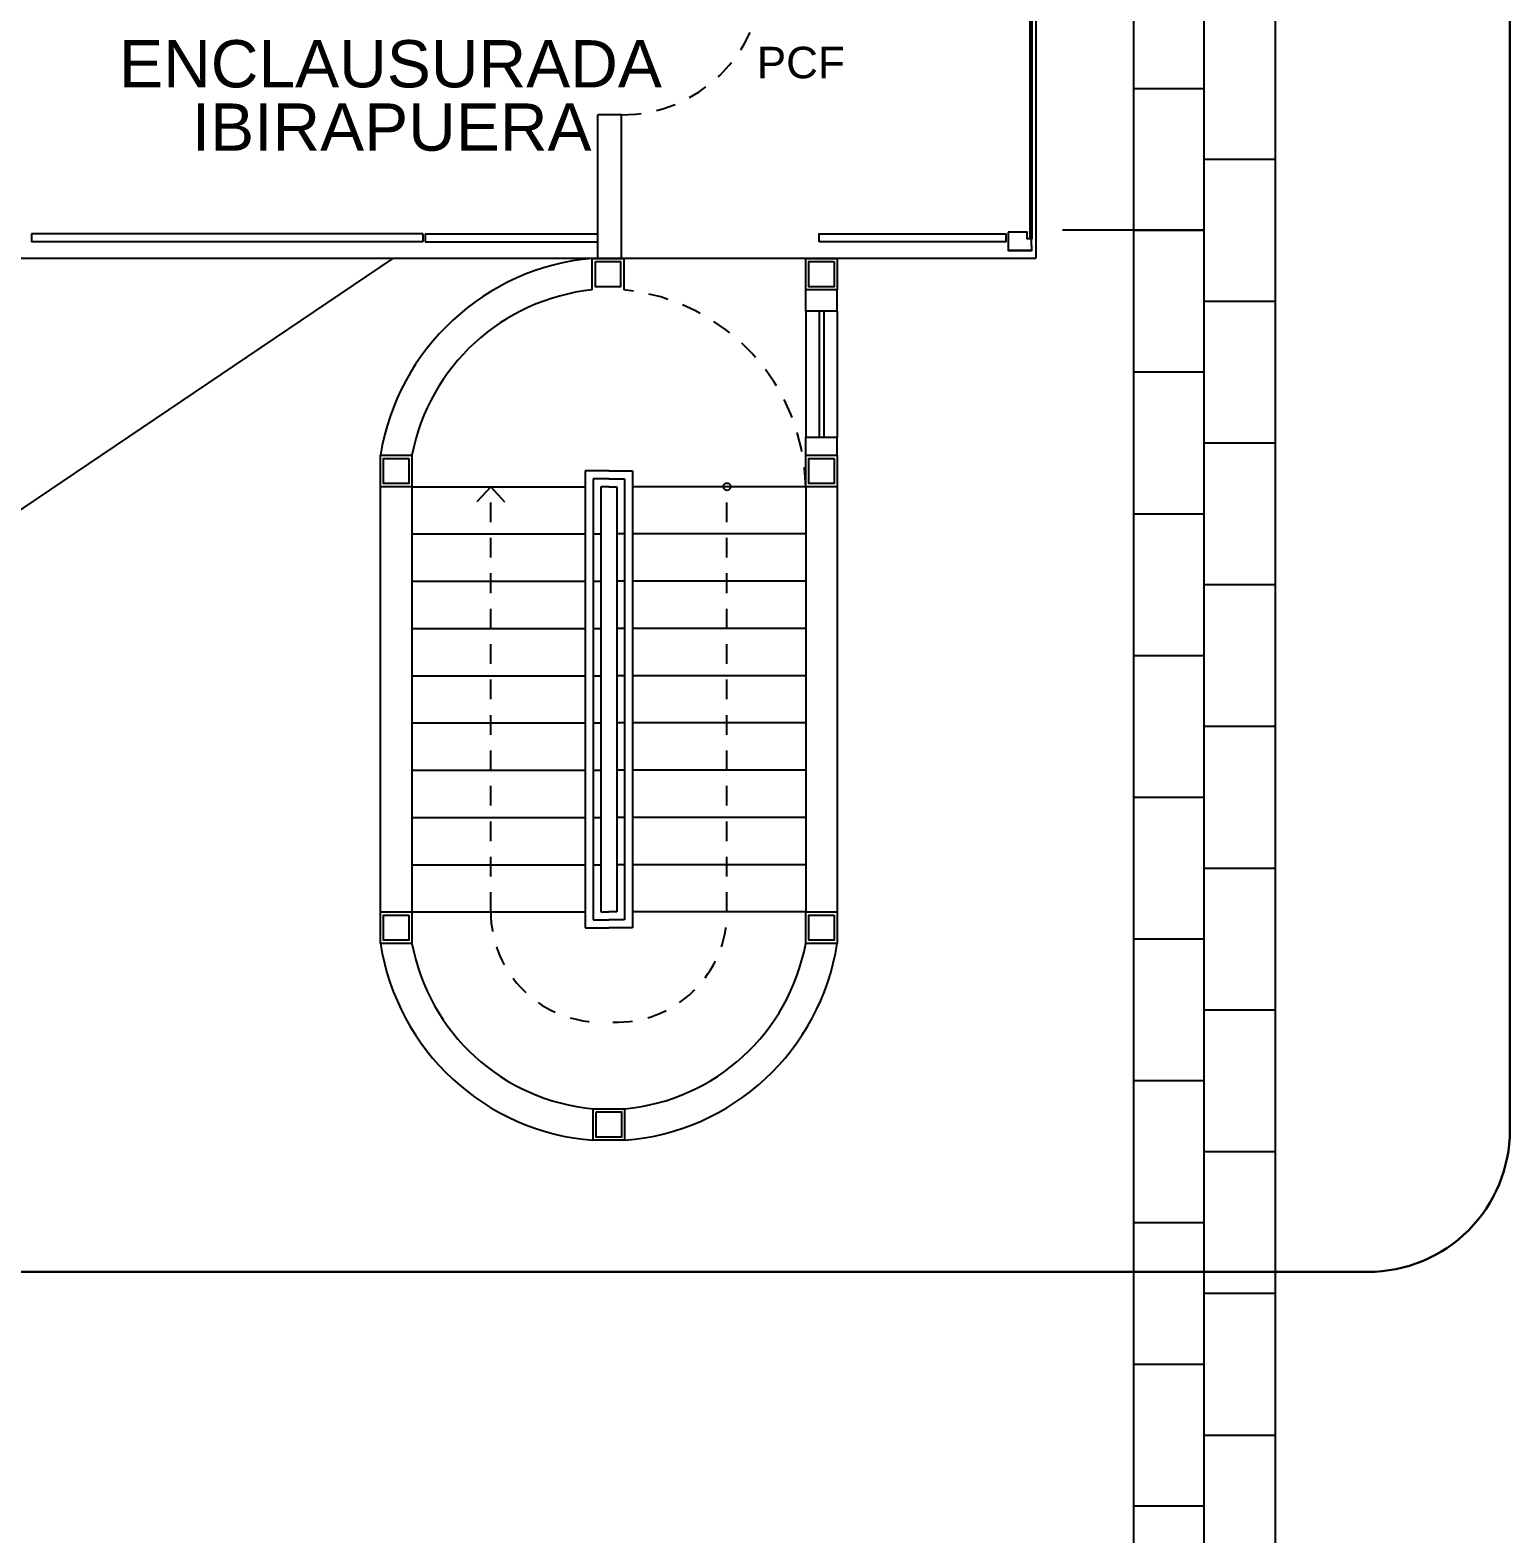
# Model space of a CAD drawing. Header units: metres. Extents: x -331 to 2982, y 362 to 2539.
# Drawn here: x 863.99 to 873.39, y 1316.45 to 1325.99 of the extents above; entities that cross this region are included whole.
import ezdxf

# ---------------------------------------------------------------- set-up
doc = ezdxf.new("R2010")
doc.units = ezdxf.units.M
doc.linetypes.add('HIDDEN2', pattern=[0.1875, 0.125, -0.0625])
doc.layers.get('0').update_dxf_attribs({"color": 251})
for name, color, linetype in [('ALV', 251, 'Continuous'), ('CX', 251, 'Continuous'), ('Det', 251, 'Continuous'), ('Pis', 251, 'Continuous'), ('Projeção', 20, 'Continuous'), ('Texto_Salas', 251, 'Continuous'), ('vid', 251, 'Continuous'), ('vis', 251, 'Continuous')]:
    doc.layers.add(name, color=color, linetype=linetype)
doc.layers.add('Botoeira_antiga', color=74, linetype='Continuous', lineweight=30)
doc.styles.add('DESTAQUE', font='arial.ttf', dxfattribs={"height": 0.4})
doc.styles.get("Standard").update_dxf_attribs({"font": 'arial.ttf', "height": 0.3})

msp = doc.modelspace()

# ---------------------------------------------------------------- linework, layer by layer
at = {"color": 251}
for q in [(866.8308, 1322.9989), (867.0068, 1322.9989)]:
    msp.add_line((866.9188, 1323.0943), q, dxfattribs=at)
for points in [[(867.5633, 1324.344), (867.5633, 1324.544), (867.7633, 1324.544), (867.7633, 1324.344)], [(867.7688, 1319.1444), (867.7688, 1318.9444), (867.5688, 1318.9444), (867.5688, 1319.1444)]]:
    msp.add_lwpolyline(points, dxfattribs=at)
for points in [[(867.5833, 1324.524), (867.7433, 1324.524), (867.7433, 1324.364), (867.5833, 1324.364)], [(868.9188, 1324.344), (868.9188, 1324.544), (869.1188, 1324.544), (869.1188, 1324.344)], [(869.0988, 1324.524), (869.0988, 1324.364), (868.9388, 1324.364), (868.9388, 1324.524)], [(866.2188, 1323.0943), (866.2188, 1323.2943), (866.4188, 1323.2943), (866.4188, 1323.0943)], [(866.3988, 1323.2743), (866.3988, 1323.1143), (866.2388, 1323.1143), (866.2388, 1323.2743)], [(868.9188, 1323.0943), (868.9188, 1323.2943), (869.1188, 1323.2943), (869.1188, 1323.0943)], [(869.0988, 1323.2743), (869.0988, 1323.1143), (868.9388, 1323.1143), (868.9388, 1323.2743)], [(866.2188, 1320.1943), (866.2188, 1320.3943), (866.4188, 1320.3943), (866.4188, 1320.1943)], [(866.3988, 1320.3743), (866.3988, 1320.2143), (866.2388, 1320.2143), (866.2388, 1320.3743)], [(868.9188, 1320.1943), (868.9188, 1320.3943), (869.1188, 1320.3943), (869.1188, 1320.1943)], [(869.0988, 1320.3743), (869.0988, 1320.2143), (868.9388, 1320.2143), (868.9388, 1320.3743)], [(867.5688, 1319.1443), (867.7688, 1319.1443), (867.7688, 1318.9443), (867.5688, 1318.9443)], [(867.5888, 1319.1244), (867.7488, 1319.1244), (867.7488, 1318.9644), (867.5888, 1318.9644)], [(867.5888, 1319.1243), (867.7488, 1319.1243), (867.7488, 1318.9643), (867.5888, 1318.9643)]]:
    msp.add_lwpolyline(points, close=True, dxfattribs=at)
msp.add_circle((868.4188, 1323.0943), 0.0234, dxfattribs=at)
at = {"layer": 'ALV', "color": 251}
for p, q in [((868.9188, 1324.2093), (868.9188, 1324.344)), ((869.1188, 1324.2093), (869.1188, 1324.344)), ((868.9188, 1323.2943), (868.9188, 1323.4093)), ((869.1188, 1323.2943), (869.1188, 1323.4093)), ((866.2188, 1320.3943), (866.2188, 1323.0943)), ((866.4188, 1323.0943), (866.4188, 1320.3943)), ((867.6688, 1323.0943), (867.6188, 1323.0943)), ((867.6188, 1323.0943), (867.6188, 1320.3943)), ((867.6688, 1323.0943), (867.7188, 1323.0943)), ((867.7188, 1323.0943), (867.7188, 1320.3943)), ((868.9188, 1323.0943), (868.9188, 1320.3943)), ((869.1188, 1323.0943), (869.1188, 1320.3949)), ((867.6188, 1320.3943), (867.6688, 1320.3943)), ((867.7188, 1320.3943), (867.6688, 1320.3943))]:
    msp.add_line(p, q, dxfattribs=at)
for centre, radius, start, end in [((867.6924, 1323.0571), 1.4925, 94.96157, 170.85587), ((867.6984, 1323.0479), 1.3031, 95.9524, 169.10343), ((867.6828, 1320.4216), 1.4816, 188.82579, 265.5857), ((867.688, 1320.4297), 1.2908, 190.50906, 264.70355), ((867.6497, 1320.4297), 1.2908, 275.29645, 349.49094), ((867.6545, 1320.4217), 1.4819, 274.42404, 351.17076)]:
    msp.add_arc(centre, radius, start, end, dxfattribs=at)
at = {"layer": 'Botoeira_antiga'}
msp.add_lwpolyline([(872.4897, 1318.1091, 0.414214), (873.3897, 1319.0091), (873.3897, 1344.6451, 0.414214), (872.4897, 1345.5451), (763.3439, 1345.5451, 0.414214), (762.4439, 1344.6451), (762.4439, 1319.0091, 0.414214), (763.3439, 1318.1091)], format="xyb", close=True, dxfattribs=at)
at = {"layer": 'CX', "color": 251}
for p, q in [((870.208, 1324.5943), (870.3538, 1324.5943)), ((870.3538, 1324.5943), (870.208, 1324.5943))]:
    msp.add_line(p, q, dxfattribs=at)
msp.add_lwpolyline([(870.2049, 1324.7095), (870.205, 1324.6299), (870.205, 1324.5943), (870.3538, 1324.5943), (870.3538, 1324.6243), (870.3531, 1324.6243), (870.3531, 1324.6691), (870.325, 1324.6691), (870.325, 1324.7095)], close=True, dxfattribs=at)
at = {"layer": 'Det', "color": 251}
for p, q in [((871.449, 1324.7262), (871.449, 1338.7546)), ((870.999, 1338.673), (870.999, 1313.833)), ((871.449, 1325.0945), (871.449, 1338.673)), ((871.899, 1338.673), (871.899, 1313.833)), ((870.999, 1325.623), (871.449, 1325.623)), ((870.999, 1325.623), (871.449, 1325.623)), ((871.449, 1325.173), (871.899, 1325.173)), ((871.449, 1313.833), (871.449, 1325.173)), ((870.549, 1324.7262), (871.449, 1324.7262)), ((870.999, 1324.723), (871.449, 1324.723)), ((871.449, 1315.0644), (871.449, 1324.7067)), ((866.299, 1324.5443), (851.609, 1314.6311)), ((870.999, 1324.273), (870.999, 1324.273)), ((871.449, 1324.273), (871.899, 1324.273)), ((870.999, 1323.823), (871.449, 1323.823)), ((871.449, 1323.373), (871.899, 1323.373)), ((870.999, 1322.923), (871.449, 1322.923)), ((870.999, 1322.4695), (870.999, 1322.4695)), ((871.449, 1322.473), (871.899, 1322.473)), ((870.999, 1322.023), (871.449, 1322.023)), ((870.999, 1321.5695), (870.999, 1321.5695)), ((871.449, 1321.573), (871.899, 1321.573)), ((870.999, 1321.123), (871.449, 1321.123)), ((871.449, 1320.673), (871.899, 1320.673)), ((870.999, 1320.223), (871.449, 1320.223)), ((871.449, 1319.773), (871.899, 1319.773)), ((871.449, 1319.773), (871.899, 1319.773)), ((870.999, 1319.323), (871.449, 1319.323)), ((871.449, 1318.873), (871.899, 1318.873)), ((870.999, 1318.423), (871.449, 1318.423)), ((870.999, 1317.9764), (870.999, 1317.9764)), ((871.449, 1317.973), (871.899, 1317.973)), ((870.999, 1317.523), (871.449, 1317.523)), ((870.999, 1317.0764), (870.999, 1317.0764)), ((871.449, 1317.073), (871.899, 1317.073)), ((870.999, 1316.623), (871.449, 1316.623))]:
    msp.add_line(p, q, dxfattribs=at)
at = {"layer": 'Pis', "color": 251}
for p, q in [((870.379, 1326.3801), (870.379, 1324.5443)), ((851.609, 1324.5443), (870.379, 1324.5443)), ((866.4188, 1323.0943), (867.5188, 1323.0943)), ((868.9188, 1323.0943), (867.8188, 1323.0943)), ((866.4188, 1322.7943), (867.5188, 1322.7943)), ((867.5688, 1322.7943), (867.6188, 1322.7943)), ((867.7688, 1322.7943), (867.7188, 1322.7943)), ((868.9188, 1322.7943), (867.8188, 1322.7943)), ((866.4188, 1322.4943), (867.5188, 1322.4943)), ((867.5688, 1322.4943), (867.6188, 1322.4943)), ((867.7688, 1322.4943), (867.7188, 1322.4943)), ((868.9188, 1322.4943), (867.8188, 1322.4943)), ((866.4188, 1322.1943), (867.5188, 1322.1943)), ((867.5688, 1322.1943), (867.6188, 1322.1943)), ((867.7688, 1322.1943), (867.7188, 1322.1943)), ((868.9188, 1322.1943), (867.8188, 1322.1943)), ((866.4188, 1321.8943), (867.5188, 1321.8943)), ((867.5688, 1321.8943), (867.6188, 1321.8943)), ((867.7688, 1321.8943), (867.7188, 1321.8943)), ((868.9188, 1321.8943), (867.8188, 1321.8943)), ((866.4188, 1321.5943), (867.5188, 1321.5943)), ((867.5688, 1321.5943), (867.6188, 1321.5943)), ((867.7688, 1321.5943), (867.7188, 1321.5943)), ((868.9188, 1321.5943), (867.8188, 1321.5943)), ((866.4188, 1321.2943), (867.5188, 1321.2943)), ((867.5688, 1321.2943), (867.6188, 1321.2943)), ((867.7688, 1321.2943), (867.7188, 1321.2943)), ((868.9188, 1321.2943), (867.8188, 1321.2943)), ((866.4188, 1320.9943), (867.5188, 1320.9943)), ((867.5688, 1320.9943), (867.6188, 1320.9943)), ((867.7688, 1320.9943), (867.7188, 1320.9943)), ((868.9188, 1320.9943), (867.8188, 1320.9943)), ((866.4188, 1320.6943), (867.5188, 1320.6943)), ((867.5688, 1320.6943), (867.6188, 1320.6943)), ((867.7688, 1320.6943), (867.7188, 1320.6943)), ((868.9188, 1320.6943), (867.8188, 1320.6943)), ((866.4188, 1320.3943), (867.5188, 1320.3943)), ((868.9188, 1320.3943), (867.8188, 1320.3943))]:
    msp.add_line(p, q, dxfattribs=at)
at = {"layer": 'Pis', "color": 251, "linetype": 'HIDDEN2'}
for p, q in [((866.9188, 1320.3943), (866.9188, 1323.0943)), ((868.4188, 1320.3943), (868.4188, 1323.0943))]:
    msp.add_line(p, q, dxfattribs=at)
for centre, radius, start, end in [((867.749, 1326.3554), 0.9005, 270, 358.09085), ((867.6392, 1323.0702), 1.2799, 1.07874, 84.43493), ((867.6188, 1320.3943), 0.7, 180, 272.04671), ((867.7188, 1320.3943), 0.7, 267.95329, 0)]:
    msp.add_arc(centre, radius, start, end, dxfattribs=at)
at = {"layer": 'Projeção', "color": 251}
for p, q in [((867.599, 1324.5437), (867.599, 1325.4549)), ((867.749, 1325.4549), (867.599, 1325.4549)), ((867.749, 1324.5437), (867.749, 1325.4549)), ((868.9188, 1324.2093), (868.9188, 1323.4093)), ((869.1188, 1324.2093), (868.9188, 1324.2093)), ((868.9188, 1324.2093), (868.9188, 1323.4093)), ((869.0038, 1324.2093), (869.0038, 1323.4093)), ((869.0338, 1324.2093), (869.0338, 1323.4093)), ((869.1188, 1324.2093), (869.1188, 1323.4093)), ((868.9188, 1323.4093), (869.1188, 1323.4093))]:
    msp.add_line(p, q, dxfattribs=at)
at = {"layer": 'vid', "color": 251, "ltscale": 5}
for p, q in [((866.4875, 1324.6993), (864.002, 1324.6993)), ((864.002, 1324.6993), (864.002, 1324.6493)), ((866.4875, 1324.6493), (864.002, 1324.6493)), ((866.4875, 1324.6993), (866.4875, 1324.6493)), ((866.5035, 1324.6993), (866.5035, 1324.6493)), ((866.5035, 1324.6993), (867.599, 1324.6993)), ((866.5035, 1324.6493), (867.599, 1324.6493))]:
    msp.add_line(p, q, dxfattribs=at)
at = {"layer": 'vid', "color": 251}
msp.add_lwpolyline([(870.3438, 1324.6691), (870.3438, 1326.3053), (870.3538, 1326.3053), (870.3538, 1324.6691)], close=True, dxfattribs=at)
at = {"layer": 'vid', "color": 251, "ltscale": 5}
msp.add_lwpolyline([(869.005, 1324.6493), (869.005, 1324.6993), (870.189, 1324.6993), (870.189, 1324.6493)], close=True, dxfattribs=at)
at = {"layer": 'vis', "color": 251}
for p, q in [((867.5188, 1323.1943), (867.5188, 1320.2943)), ((867.6688, 1323.1943), (867.5188, 1323.1943)), ((867.6688, 1323.1443), (867.5688, 1323.1443)), ((867.5688, 1323.1443), (867.5688, 1320.3443)), ((867.6688, 1323.1943), (867.8188, 1323.1943)), ((867.6688, 1323.1443), (867.7688, 1323.1443)), ((867.7688, 1323.1443), (867.7688, 1320.3443)), ((867.8188, 1323.1943), (867.8188, 1320.2943)), ((867.5188, 1320.2943), (867.6688, 1320.2943)), ((867.5688, 1320.3443), (867.6688, 1320.3443)), ((867.7688, 1320.3443), (867.6688, 1320.3443)), ((867.8188, 1320.2943), (867.6688, 1320.2943))]:
    msp.add_line(p, q, dxfattribs=at)

# ---------------------------------------------------------------- texts
at = {"layer": 'Projeção', "color": 251, "insert": (868.6081, 1325.8874), "char_height": 0.2, "attachment_point": 1}
msp.add_mtext_dynamic_manual_height_columns('PCF', width=1.072603, gutter_width=1.5, heights=[0], dxfattribs=at)
at = {"layer": 'Texto_Salas', "color": 251, "style": 'DESTAQUE'}
for s, p in [('ENCLAUSURADA', (864.5591, 1325.6296)), ('IBIRAPUERA', (865.0205, 1325.2276))]:
    msp.add_text(s, height=0.3, dxfattribs=at).set_placement(p)

doc.saveas('drawing.dxf')
